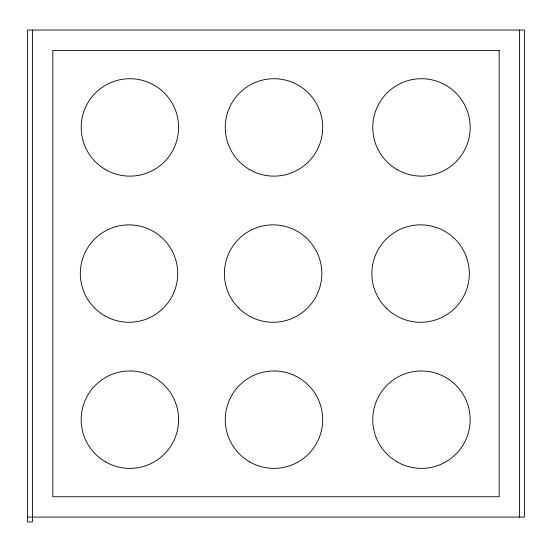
<?xml version="1.0" encoding="UTF-8"?>
<svg xmlns="http://www.w3.org/2000/svg" width="552" height="552" viewBox="0 0 552 552"><rect width="100%" height="100%" fill="white"/><g stroke="black" fill="none" stroke-linecap="round" stroke-linejoin="round"><path stroke-width="0.83" d="M27.6 517.093L524.4 517.093L524.4 30.036L27.6 30.036L27.6 521.964L32.471 521.964L32.471 30.036M519.529 30.036L519.529 517.093M499.174 50.391L52.826 50.391L52.826 496.738L499.174 496.738L499.174 50.391M397.109 461.858A48.707 48.707 0 0 0 470.173 419.679A48.707 48.707 0 0 0 397.109 377.492A48.707 48.707 0 0 0 397.109 461.858M397.109 169.609A48.707 48.707 0 0 0 470.173 127.422A48.707 48.707 0 0 0 397.109 85.243A48.707 48.707 0 0 0 397.109 169.609M386.158 308.009A48.707 48.707 0 0 0 467.654 286.171A48.707 48.707 0 0 0 407.997 226.513A48.707 48.707 0 0 0 386.158 308.009M249.621 169.609A48.707 48.707 0 0 0 322.685 127.422A48.707 48.707 0 0 0 249.621 85.243A48.707 48.707 0 0 0 249.621 169.609M249.621 461.858A48.707 48.707 0 0 0 322.685 419.679A48.707 48.707 0 0 0 249.621 377.492A48.707 48.707 0 0 0 249.621 461.858M105.535 169.609A48.707 48.707 0 0 0 178.6 127.422A48.707 48.707 0 0 0 105.535 85.243A48.707 48.707 0 0 0 105.535 169.609M104.673 315.751A48.707 48.707 0 0 0 177.73 273.564A48.707 48.707 0 0 0 104.673 231.385A48.707 48.707 0 0 0 104.673 315.751M238.671 308.009A48.707 48.707 0 0 0 320.16 286.171A48.707 48.707 0 0 0 260.51 226.513A48.707 48.707 0 0 0 238.671 308.009M105.535 461.858A48.707 48.707 0 0 0 178.6 419.679A48.707 48.707 0 0 0 105.535 377.492A48.707 48.707 0 0 0 105.535 461.858"/></g></svg>
